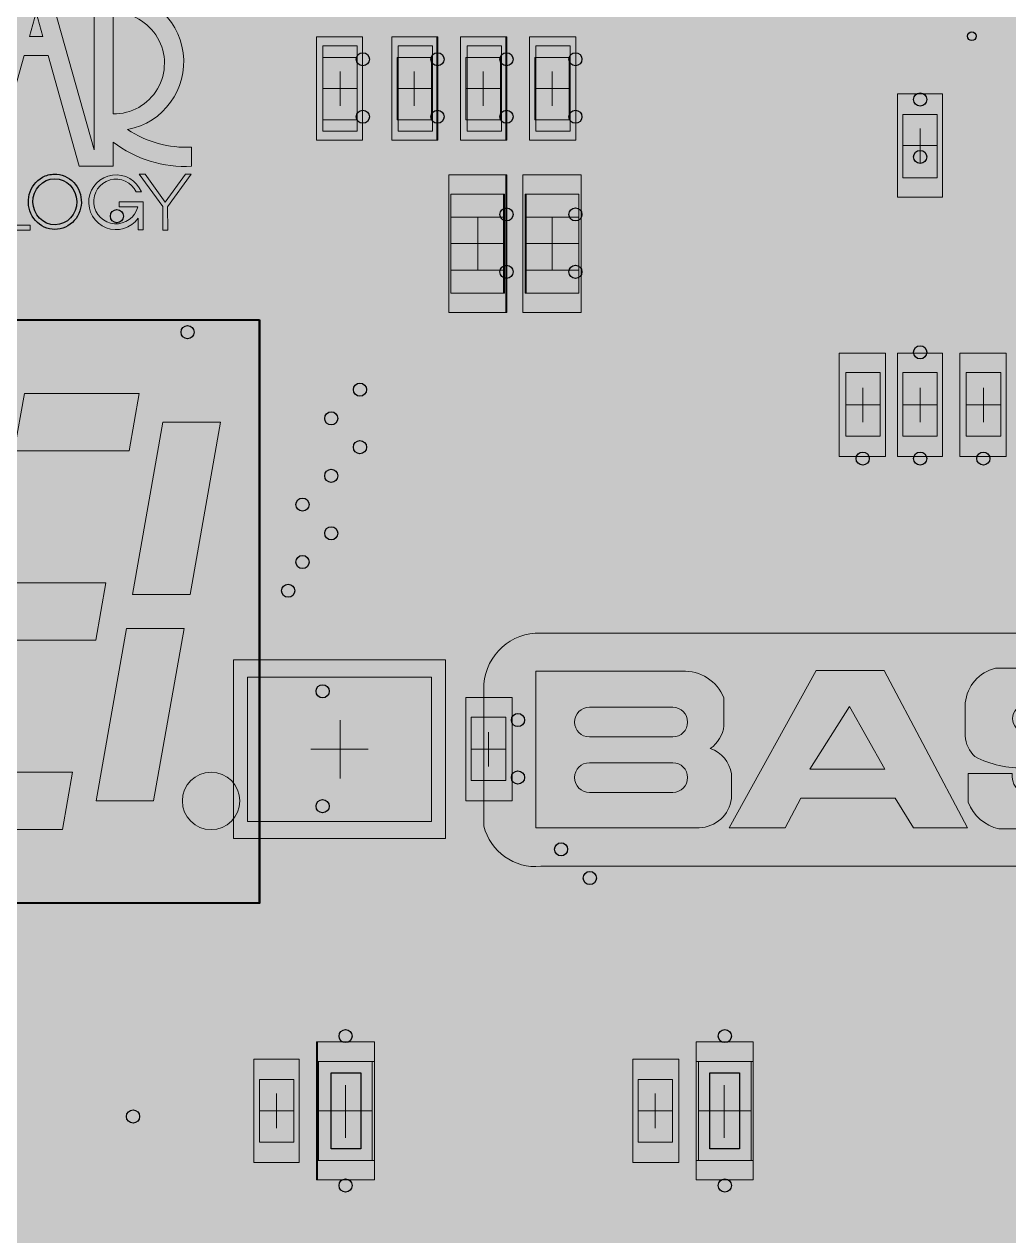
# Model space of a CAD drawing. Header units: metres. Extents: x 18 to 150, y 19 to 107.
# Drawn here: x 70.81 to 87.94, y 40.92 to 62.01 of the extents above; entities that cross this region are included whole.
import ezdxf

# ---------------------------------------------------------------- set-up
doc = ezdxf.new("R2010")
doc.units = ezdxf.units.M
for name, color, linetype, lineweight in [('7-SEG', 253, 'Continuous', 0), ('7-SEG-ON', 20, 'Continuous', 0), ('CAPACITOR', 43, 'Continuous', 0), ('LED_GREEN', 80, 'Continuous', 0), ('RESISTOR', 251, 'Continuous', 0)]:
    doc.layers.add(name, color=color, linetype=linetype, lineweight=lineweight)
for name, color, linetype, lineweight, true_color in [('ANNOTATION', 7, 'Continuous', 30, 0xffffff), ('ANNOTATION OUTLINE', 7, 'Continuous', 0, 0xffffff), ('LED_BLB', 7, 'Continuous', 0, 0xf1eb9d), ('METAL', 7, 'Continuous', 0, 0xc1c6c8)]:
    doc.layers.add(name, color=color, linetype=linetype, lineweight=lineweight, true_color=true_color)
for name, color, linetype in [('CHIP', 250, 'Continuous'), ('PDF_Geometry', 6, 'Continuous'), ('Switches', 250, 'Continuous'), ('ViaHoleLayer', 16, 'Continuous')]:
    doc.layers.add(name, color=color, linetype=linetype)
doc.layers.add('LED_BLB_IN', color=7, linetype='Continuous', true_color=0xbabe74)
doc.layers.add('PCB', color=7, linetype='Continuous', true_color=0x1d428a)

# ---------------------------------------------------------------- blocks, each defined once
blk = doc.blocks.new('*U20')
at = {"layer": 'LED_BLB_IN'}
h = blk.add_hatch(color=256, dxfattribs=at)
h.dxf.hatch_style = 1
h.paths.add_polyline_path([(-0.2588016763149099, 0.6615313378169034), (0.2588016763149028, 0.6615313378169034), (0.2588016763149028, -0.6615313378168963), (-0.2588016763149099, -0.6615313378168963)])
h = blk.add_hatch(color=256, dxfattribs=at)
h.dxf.hatch_style = 1
h.paths.add_polyline_path([(-0.2588016763149099, 0.6615313378169034), (0.2588016763149028, 0.6615313378169034), (0.2588016763149028, -0.6615313378168963), (-0.2588016763149099, -0.6615313378168963)])
at = {"layer": 'LED_GREEN', "transparency": 33554534}
h = blk.add_hatch(color=256, dxfattribs=at)
h.dxf.hatch_style = 1
h.paths.add_polyline_path([(-0.4963328445464015, 0.8615313378169063), (0.4963328445464015, 0.8615313378169063), (0.4963328445464015, -0.8615313378168992), (-0.4963328445464015, -0.8615313378168992)])
at = {"layer": 'METAL'}
h = blk.add_hatch(color=256, dxfattribs=at)
h.dxf.hatch_style = 1
h.paths.add_polyline_path([(-0.4963328445464015, 1.198637639297367), (0.4963328445464015, 1.198637639297367), (0.4963328445464015, -1.19863763929736), (-0.4963328445464015, -1.19863763929736)])
at = {"layer": 'LED_BLB_IN'}
blk.add_lwpolyline([(-0.2588016763149099, 0.6615313378169034), (0.2588016763149028, 0.6615313378169034), (0.2588016763149028, -0.6615313378168963), (-0.2588016763149099, -0.6615313378168963)], close=True, dxfattribs=at)
at = {"layer": 'LED_GREEN'}
blk.add_lwpolyline([(0.4963328445464015, -0.8616376392973564), (0.4963328445464015, 0.8606376392973658), (-0.4963328445464015, 0.8606376392973658), (-0.4963328445464015, -0.8616376392973564)], close=True, dxfattribs=at)
at = {"layer": 'METAL'}
blk.add_lwpolyline([(-0.4963328445464015, 1.198637639297367), (0.4963328445464015, 1.198637639297367), (0.4963328445464015, -1.19863763929736), (-0.4963328445464015, -1.19863763929736)], close=True, dxfattribs=at)
blk = doc.blocks.new('CAP_MED')
at = {"layer": 'CAPACITOR'}
h = blk.add_hatch(color=256, dxfattribs=at)
h.dxf.hatch_style = 1
h.paths.add_polyline_path([(-0.4681844683727832, 0.861475153433318), (0.4681844683727832, 0.861475153433318), (0.4681844683727832, -0.8614751534333323), (-0.4681844683727832, -0.8614751534333323)])
at = {"layer": 'METAL'}
h = blk.add_hatch(color=256, dxfattribs=at)
h.dxf.hatch_style = 1
h.paths.add_polyline_path([(-0.5056032678371167, 1.198581454913779), (0.505715636604279, 1.198581454913779), (0.505715636604279, -1.198581454913779), (-0.5056032678371167, -1.198581454913779)])
h = blk.add_hatch(color=256, dxfattribs=at)
h.dxf.hatch_style = 1
h.paths.add_polyline_path([(-0.4681844683727832, 0.4614751534333124), (-0.4681844683727832, 0.861475153433318), (0.4681844683727832, 0.861475153433318), (0.4681844683727832, 0.4614751534333124)])
h = blk.add_hatch(color=256, dxfattribs=at)
h.dxf.hatch_style = 1
h.paths.add_polyline_path([(-0.4681844683727832, -0.8614751534333323), (-0.4681844683727832, -0.4614751534333266), (0.4681844683727832, -0.4614751534333266), (0.4681844683727832, -0.8614751534333323)])
at = {"layer": '7-SEG'}
for points in [[(-0.4681844683727832, 0.4614751534333124), (-0.4681844683727832, 0.861475153433318), (0.4681844683727832, 0.861475153433318), (0.4681844683727832, 0.4614751534333124)], [(-0.4681844683727832, -0.8614751534333323), (-0.4681844683727832, -0.4614751534333266), (0.4681844683727832, -0.4614751534333266), (0.4681844683727832, -0.8614751534333323)]]:
    blk.add_lwpolyline(points, close=True, dxfattribs=at)
at = {"layer": 'CAPACITOR'}
blk.add_lwpolyline([(-0.4681844683727832, 0.861475153433318), (0.4681844683727832, 0.861475153433318), (0.4681844683727832, -0.8614751534333323), (-0.4681844683727832, -0.8614751534333323), (-0.4681844683727832, 0.861475153433318)], dxfattribs=at)
at = {"layer": 'METAL'}
blk.add_lwpolyline([(-0.5056032678371167, 1.198581454913779), (0.505715636604279, 1.198581454913779), (0.505715636604279, -1.198581454913779), (-0.5056032678371167, -1.198581454913779)], close=True, dxfattribs=at)
blk = doc.blocks.new('CAP_SMALL')
at = {"layer": 'CAPACITOR'}
h = blk.add_hatch(color=256, dxfattribs=at)
h.dxf.hatch_style = 1
h.paths.add_polyline_path([(-0.2903047099582494, 0.5430782516850172), (0.3090702940740044, 0.5430782516850172), (0.3090702940740044, -0.5431906204521937), (-0.2903047099582494, -0.5431906204521937)])
at = {"layer": 'METAL'}
h = blk.add_hatch(color=256, dxfattribs=at)
h.dxf.hatch_style = 1
h.paths.add_polyline_path([(-0.4026734771184124, 0.8989501372812327), (0.4026734771184124, 0.8989501372812327), (0.4026734771184124, -0.8989501372812327), (-0.4026734771184124, -0.8989501372812327)])
h = blk.add_hatch(color=256, dxfattribs=at)
h.dxf.hatch_style = 1
h.paths.add_polyline_path([(-0.2903047099582494, 0.5430782516850172), (-0.2903047099582494, 0.7430782516850201), (0.3090702940740044, 0.7430782516850201), (0.3090702940740044, 0.5430782516850172)])
h = blk.add_hatch(color=256, dxfattribs=at)
h.dxf.hatch_style = 1
h.paths.add_polyline_path([(-0.2903047099582494, 0.5430782516850172), (0.3090702940740044, 0.5430782516850172), (0.3090702940740044, -0.5431906204521937), (-0.2903047099582494, -0.5431906204521937)])
h = blk.add_hatch(color=256, dxfattribs=at)
h.dxf.hatch_style = 1
h.paths.add_polyline_path([(-0.2903047099582494, -0.7431906204521965), (-0.2903047099582494, -0.5431906204521937), (0.3090702940740044, -0.5431906204521937), (0.3090702940740044, -0.7431906204521965)])
at = {"layer": '7-SEG'}
for points in [[(-0.2903047099582494, 0.5430782516850172), (-0.2903047099582494, 0.7430782516850201), (0.3090702940740044, 0.7430782516850201), (0.3090702940740044, 0.5430782516850172)], [(-0.2903047099582494, -0.7431906204521965), (-0.2903047099582494, -0.5431906204521937), (0.3090702940740044, -0.5431906204521937), (0.3090702940740044, -0.7431906204521965)]]:
    blk.add_lwpolyline(points, close=True, dxfattribs=at)
at = {"layer": 'CAPACITOR'}
blk.add_lwpolyline([(-0.2903047099582494, 0.5430782516850172), (0.3090702940740044, 0.5430782516850172), (0.3090702940740044, -0.5431906204521937), (-0.2903047099582494, -0.5431906204521937), (-0.2903047099582494, 0.5430782516850172)], dxfattribs=at)
at = {"layer": 'METAL'}
blk.add_lwpolyline([(-0.4026734771184124, 0.8989501372812327), (0.4026734771184124, 0.8989501372812327), (0.4026734771184124, -0.8989501372812327), (-0.4026734771184124, -0.8989501372812327)], close=True, dxfattribs=at)
blk.add_lwpolyline([(-0.4026734771184124, 0.8989501372812327), (0.4026734771184124, 0.8989501372812327), (0.4026734771184124, -0.8989501372812327), (-0.4026734771184124, -0.8989501372812327)], close=True, dxfattribs=at)
blk = doc.blocks.new('*U16')
at = {"layer": '7-SEG-ON'}
h = blk.add_hatch(color=256, dxfattribs=at)
h.dxf.hatch_style = 1
h.paths.add_polyline_path([(-0.5070880949287613, 2.795442325903672), (1.492911905071239, 2.795442325903672), (1.669238885779706, 3.795442325903672), (-0.3307611142202944, 3.795442325903672)])
h = blk.add_hatch(color=256, dxfattribs=at)
h.dxf.hatch_style = 1
h.paths.add_polyline_path([(-1.918924604574514, 3.295442325903672), (-2.447905546699914, 0.2954423259036716), (-1.447905546699914, 0.2954423259036716), (-0.9189246045745136, 3.295442325903672)])
h = blk.add_hatch(color=256, dxfattribs=at)
h.dxf.hatch_style = 1
h.paths.add_polyline_path([(-1.088163490354233, -0.5), (0.9118365096457666, -0.5), (1.088163490354233, 0.5), (-0.9118365096457666, 0.5)])
h = blk.add_hatch(color=256, dxfattribs=at)
h.dxf.hatch_style = 1
h.paths.add_polyline_path([(-2.552094453300057, -0.2954423259036645), (-3.081075395425458, -3.295442325903664), (-2.081075395425458, -3.295442325903664), (-1.552094453300057, -0.2954423259036645)])
at = {"layer": 'METAL'}
h = blk.add_hatch(color=256, dxfattribs=at)
h.dxf.hatch_style = 1
h.paths.add_polyline_path([(2.081075395425486, 3.295442325903672), (1.552094453300086, 0.2954423259036716), (2.552094453300086, 0.2954423259036716), (3.081075395425486, 3.295442325903672)])
h = blk.add_hatch(color=256, dxfattribs=at)
h.dxf.hatch_style = 1
h.paths.add_polyline_path([(1.447905546699943, -0.2954423259036645), (0.9189246045745421, -3.295442325903664), (1.918924604574542, -3.295442325903664), (2.447905546699943, -0.2954423259036645)])
h = blk.add_hatch(color=256, dxfattribs=at)
h.dxf.hatch_style = 1
h.paths.add_polyline_path([(-1.669238885779706, -3.795442325903664), (0.3307611142202944, -3.795442325903664), (0.5070880949287613, -2.795442325903664), (-1.492911905071239, -2.795442325903664)])
h = blk.add_hatch(color=256, dxfattribs=at)
h.dxf.hatch_style = 1
edge = h.paths.add_edge_path()
edge.add_arc((2.918924604574542, -3.295442325903664), 0.5, 0, 360)
at = {"layer": '7-SEG'}
for points in [[(2.081075395425486, 3.295442325903672), (1.552094453300086, 0.2954423259036716), (2.552094453300086, 0.2954423259036716), (3.081075395425486, 3.295442325903672)], [(1.447905546699943, -0.2954423259036645), (0.9189246045745421, -3.295442325903664), (1.918924604574542, -3.295442325903664), (2.447905546699943, -0.2954423259036645)]]:
    blk.add_lwpolyline(points, close=True, dxfattribs=at)
blk.add_lwpolyline([(-1.669238885779706, -3.795442325903664), (0.3307611142202944, -3.795442325903664), (0.5070880949287613, -2.795442325903664), (-1.492911905071239, -2.795442325903664), (-1.669238885779706, -3.795442325903664)], dxfattribs=at)
blk.add_circle((2.918924604574542, -3.295442325903664), 0.5, dxfattribs=at)
at = {"layer": '7-SEG-ON'}
for points in [[(-0.5070880949287613, 2.795442325903672), (1.492911905071239, 2.795442325903672), (1.669238885779706, 3.795442325903672), (-0.3307611142202944, 3.795442325903672), (-0.5070880949287613, 2.795442325903672)], [(-1.088163490354233, -0.5), (0.9118365096457666, -0.5), (1.088163490354233, 0.5), (-0.9118365096457666, 0.5), (-1.088163490354233, -0.5)]]:
    blk.add_lwpolyline(points, dxfattribs=at)
for points in [[(-1.918924604574514, 3.295442325903672), (-2.447905546699914, 0.2954423259036716), (-1.447905546699914, 0.2954423259036716), (-0.9189246045745136, 3.295442325903672)], [(-2.552094453300057, -0.2954423259036645), (-3.081075395425458, -3.295442325903664), (-2.081075395425458, -3.295442325903664), (-1.552094453300057, -0.2954423259036645)]]:
    blk.add_lwpolyline(points, close=True, dxfattribs=at)
blk = doc.blocks.new('LINEAR TECH')
at = {"layer": 'ANNOTATION'}
h = blk.add_hatch(color=256, dxfattribs=at)
h.dxf.hatch_style = 1
edge = h.paths.add_edge_path()
edge.add_line((14.84964069412721, 1.09757857530677), (15.18597206721541, 1.09757857530677))
edge.add_line((15.18597206721541, 1.09757857530677), (15.72562933503531, 3.024084689591241))
edge.add_line((15.72562933503531, 3.024084689591241), (16.14544110765868, 3.02558086330815))
edge.add_line((16.14544110765868, 3.02558086330815), (16.68498980769878, 1.098431711090569))
edge.add_line((16.68498980769878, 1.098431711090569), (17.2776671145937, 1.098431711090569))
edge.add_line((17.2776671145937, 1.098431711090569), (17.27748624777943, 1.519784565084223))
edge.add_arc((18.52891795876658, 3.152006470177576), 2.056752215200168, 232.5224589565818, 273.1954201007371)
edge.add_line((18.64356481370385, 1.098452045920993), (18.64359567280446, 1.430204583740135))
edge.add_arc((18.55546939660141, 3.276857335006769), 1.848754343961913, 236.2723738667401, 272.73220606458335, ccw=False)
edge.add_arc((17.31122430868126, 2.914383839110487), 1.195111802575504, 280.4971097979048, 454.4928603096571)
edge.add_line((17.21760538320272, 4.105823186054977), (16.94546767405225, 4.104668929251531))
edge.add_line((16.94546767405225, 4.104668929251531), (16.94546767405225, 1.386442595921181))
edge.add_line((16.94546767405225, 1.386442595921181), (16.18375314526735, 4.104475034755211))
edge.add_line((16.18375314526735, 4.104475034755211), (15.68722811909647, 4.104475034755211))
edge.add_line((15.68722811909647, 4.104475034755211), (15.47804207671133, 3.356526769350523))
edge.add_line((15.47804207671133, 3.356526769350523), (15.26170725747719, 3.356527015208897))
edge.add_line((15.26170725747719, 3.356527015208897), (15.26170725747719, 3.024308185217791))
edge.add_line((15.26170725747719, 3.024308185217791), (15.38551220185096, 3.023790321726096))
edge.add_line((15.38551220185096, 3.023790321726096), (14.84964069412721, 1.09757857530677))
h.paths.add_polyline_path([(15.93580086337602, 3.774369654773977), (15.81850867667844, 3.35565183458499), (16.05330092814467, 3.356527015208897)], flags=16)
edge = h.paths.add_edge_path(flags=16)
edge.add_line((17.2776671145937, 3.775746305697837), (17.27613138416795, 2.009073059380711))
edge.add_arc((17.28662726132801, 2.892401226191185), 0.8833905216370121, 269.3192324361528, 450.5811556521527)
h = blk.add_hatch(color=256, dxfattribs=at)
h.dxf.hatch_style = 1
h.paths.add_polyline_path([(15.12444934353375, 0.9608247870537525), (15.2099374269603, 0.9608247870537525), (15.2099374269603, 0.07383502419786225), (15.83144684545773, 0.07383502419786225), (15.83144684545773, -0.01147855418201971), (15.12444934353375, -0.01147855418201971)])
h = blk.add_hatch(color=256, dxfattribs=at)
h.dxf.hatch_style = 1
edge = h.paths.add_edge_path()
edge.add_spline(control_points=[(16.25689206684402, 0.9612020982120768), (16.18391006190627, 0.9603129972820525), (16.11124420136309, 0.9410429365356237), (15.93507779924537, 0.8442620031655181), (15.85049834588857, 0.7335481939961142), (15.78439223381417, 0.4823537263053552), (15.80290552340885, 0.3432337556959197), (15.93295462361602, 0.1197130777826345), (16.04422038061482, 0.03688071568774376), (16.29273256105967, -0.01733631956889781), (16.42755567370038, 0.01218360498049265), (16.63335870049763, 0.1644663168254041), (16.70312422031987, 0.2854315273469439), (16.73719527123307, 0.5432842724004061), (16.7014967559328, 0.6788766240560236), (16.54418314974034, 0.883163707193809), (16.42304271226855, 0.9501704665529189), (16.28322722044962, 0.9609362861822532), (16.2700560801248, 0.9613624683808695), (16.25689206684402, 0.9612020982120768)], knot_values=[0, 0, 0, 0, 0.4701413895731228, 0.4701413895731228, 1.288461805404229, 1.288461805404229, 2.106782221235335, 2.106782221235335, 2.925102637066441, 2.925102637066441, 3.743423052897547, 3.743423052897547, 4.561743468728653, 4.561743468728653, 5.380063884559759, 5.380063884559759, 6.198384300390866, 6.198384300390866, 6.283185307179586, 6.283185307179586, 6.283185307179586, 6.283185307179586], degree=3, periodic=0)
edge = h.paths.add_edge_path(flags=16)
edge.add_ellipse((16.26274951978893, 0.4803920514408091), major_axis=(-0.004880830149825304, 0.4006437942725444), ratio=0.9522605501137125, start_angle=0, end_angle=360)
h = blk.add_hatch(color=256, dxfattribs=at)
h.dxf.hatch_style = 1
edge = h.paths.add_edge_path()
edge.add_arc((17.32824712060829, 0.4724661128749465), 0.4759435363578365, 22.16004213845821, 324.230215045388)
edge.add_line((17.71441446754979, 0.1942628958609092), (17.71400728910752, -0.006553633975542539))
edge.add_line((17.71400728910752, -0.006553633975542539), (17.79943720418519, -0.006553633975542539))
edge.add_line((17.79943720418519, -0.006553633975542539), (17.79943720418519, 0.477135576539105))
edge.add_line((17.79943720418519, 0.477135576539105), (17.38211807976017, 0.477135576539105))
edge.add_line((17.38211807976017, 0.477135576539105), (17.38211807976017, 0.391821998159223))
edge.add_line((17.38211807976017, 0.391821998159223), (17.70518508952507, 0.391821998159223))
edge.add_arc((17.32749783097387, 0.4854336070154007), 0.3891154052264686, 25.338442885784275, 346.07949437165485, ccw=False)
edge.add_line((17.67917862534582, 0.6519611346331331), (17.76903454716254, 0.6519896333185926))
h = blk.add_hatch(color=256, dxfattribs=at)
h.dxf.hatch_style = 1
h.paths.add_polyline_path([(17.73250482405626, 0.9611544076974923), (17.83214720571403, 0.9611544076974923), (18.18348403304207, 0.4732576866127403), (18.5350535337657, 0.9611544076974923), (18.6346571365242, 0.9611544076974923), (18.22524890754895, 0.3923649027489162), (18.22617960113127, -0.01136221748422628), (18.14109869614698, -0.01136221748422628), (18.1408660227514, 0.3963397399234339)])
at = {"layer": 'ANNOTATION', "lineweight": 0}
for points in [[(14.84964069412721, 1.09757857530677), (15.18597206721541, 1.09757857530677), (15.72562933503531, 3.024084689591241), (16.14544110765868, 3.02558086330815), (16.68498980769878, 1.098431711090569), (17.2776671145937, 1.098431711090569), (17.27748624777943, 1.519784565084223, 0.17935619930181), (18.64356481370385, 1.098452045920993), (18.64359567280446, 1.430204583740135, -0.160441825071082), (17.52895685958445, 1.739273309444251, 0.9489293278465227), (17.21760538320272, 4.105823186054977), (16.94546767405225, 4.104668929251531), (16.94546767405225, 1.386442595921181), (16.18375314526735, 4.104475034755211), (15.68722811909647, 4.104475034755211), (15.47804207671133, 3.356526769350523), (15.26170725747719, 3.356527015208897), (15.26170725747719, 3.024308185217791), (15.38551220185096, 3.023790321726096)], [(17.76903454716254, 0.6519896333185926, 3.871603018291975), (17.71441446754979, 0.1942628958609092), (17.71400728910752, -0.006553633975542539), (17.79943720418519, -0.006553633975542539), (17.79943720418519, 0.477135576539105), (17.38211807976017, 0.477135576539105), (17.38211807976017, 0.391821998159223), (17.70518508952507, 0.391821998159223, -5.780517562762043), (17.67917862534582, 0.6519611346331331)]]:
    blk.add_lwpolyline(points, format="xyb", close=True, dxfattribs=at)
for points in [[(15.93580086337602, 3.774369654773977), (15.81850867667844, 3.35565183458499), (16.05330092814467, 3.356527015208897)], [(15.12444934353375, 0.9608247870537525), (15.2099374269603, 0.9608247870537525), (15.2099374269603, 0.07383502419786225), (15.83144684545773, 0.07383502419786225), (15.83144684545773, -0.01147855418201971), (15.12444934353375, -0.01147855418201971)], [(17.73250482405626, 0.9611544076974923), (17.83214720571403, 0.9611544076974923), (18.18348403304207, 0.4732576866127403), (18.5350535337657, 0.9611544076974923), (18.6346571365242, 0.9611544076974923), (18.22524890754895, 0.3923649027489162), (18.22617960113127, -0.01136221748422628), (18.14109869614698, -0.01136221748422628), (18.1408660227514, 0.3963397399234339)]]:
    blk.add_lwpolyline(points, close=True, dxfattribs=at)
blk.add_lwpolyline([(17.2776671145937, 3.775746305697837), (17.27613138416795, 2.009073059380711, 1.011073441771569), (17.2776671145937, 3.775746305697837, 2.029480439728961)], format="xyb", dxfattribs=at)
at = {"layer": 'ANNOTATION'}
blk.add_ellipse((16.26274951978893, 0.4803920514408091), major_axis=(-0.004880830149825304, 0.4006437942725444), ratio=0.9522605501137124, dxfattribs=at)
blk.add_open_spline([(16.25689206684402, 0.9612020982120768), (16.18391006190627, 0.9603129972820525), (16.11124420136309, 0.9410429365356237), (15.93507779924537, 0.8442620031655181), (15.85049834588857, 0.7335481939961142), (15.78439223381417, 0.4823537263053552), (15.80290552340885, 0.3432337556959197), (15.93295462361602, 0.1197130777826345), (16.04422038061482, 0.03688071568774376), (16.29273256105967, -0.01733631956889781), (16.42755567370038, 0.01218360498049265), (16.63335870049763, 0.1644663168254041), (16.70312422031987, 0.2854315273469439), (16.73719527123307, 0.5432842724004061), (16.7014967559328, 0.6788766240560236), (16.54418314974034, 0.883163707193809), (16.42304271226855, 0.9501704665529189), (16.28322722044962, 0.9609362861822532), (16.2700560801248, 0.9613624683808695), (16.25689206684402, 0.9612020982120768)], degree=3, knots=[0, 0, 0, 0, 0.4701413895731228, 0.4701413895731228, 1.288461805404229, 1.288461805404229, 2.106782221235335, 2.106782221235335, 2.925102637066441, 2.925102637066441, 3.743423052897547, 3.743423052897547, 4.561743468728653, 4.561743468728653, 5.380063884559759, 5.380063884559759, 6.198384300390866, 6.198384300390866, 6.283185307179586, 6.283185307179586, 6.283185307179586, 6.283185307179586], dxfattribs=at)

msp = doc.modelspace()

# ---------------------------------------------------------------- hatches: boundary and pattern name
at = {"layer": 'ANNOTATION OUTLINE'}
h = msp.add_hatch(color=256, dxfattribs=at)
h.dxf.hatch_style = 1
edge = h.paths.add_edge_path()
edge.add_line((78.8062739261868, 48.0548614909535), (78.8062739261868, 50.52602093589906))
edge.add_arc((79.76337027819466, 50.45209825816541), 0.9599468679619984, 88.10441103960301, 175.5834485212012, ccw=False)
edge.add_line((79.79512362479477, 51.41151981008602), (102.0236468322614, 51.41151981008602))
edge.add_arc((101.9688694002259, 50.44875329869313), 0.964323556966244, 4.595823029353312, 86.74361790782137, ccw=False)
edge.add_line((102.9300923893188, 50.52602093589906), (102.9300923893188, 48.0548614909535))
edge.add_arc((102.0271039428955, 48.28705692009242), 0.9323641196908994, 269.78755263277344, 345.5793220945554, ccw=False)
edge.add_line((102.0236468322614, 47.35469920972957), (79.79512362479477, 47.35469920972957))
edge.add_arc((79.70553883319053, 48.27654204013297), 0.9261855315501992, 193.84805528401, 275.55058100663445, ccw=False)
edge = h.paths.add_edge_path(flags=16)
edge.add_line((82.98510717907288, 49.79812098664058), (82.98510717907288, 50.28565594441807))
edge.add_arc((82.2950552384761, 50.00645669828133), 0.7443949890781898, 22.02855775828791, 93.100299622654)
edge.add_line((82.25479535403133, 50.74976218155803), (79.71174794811941, 50.74976218155803))
edge.add_line((79.71174794811941, 50.74976218155803), (79.71174794811941, 48.02520090088274))
edge.add_line((79.71174794811941, 48.02520090088274), (82.55474450153974, 48.02520090088274))
edge.add_arc((82.53917816188938, 48.60584227207855), 0.5808499917140921, 271.5356673328505, 352.8566010342709)
edge.add_line((83.11551961379291, 48.53361178203454), (83.11551961379291, 48.96380551460106))
edge.add_arc((82.56635778497323, 48.88065958805867), 0.5554205247676447, 8.60948664503637, 70.9379565499528)
edge.add_arc((82.42335571439168, 49.86981165395829), 0.5663075664795051, 304.9477962192029, 352.7272316233658)
h.paths.add_polyline_path([(84.3211454145735, 48.54101874441733), (84.05015283311468, 48.02520090088274), (83.07362969176825, 48.02520090088274), (84.58918395969567, 50.76279876275726), (85.77593985390968, 50.76279876275726), (87.22352061756374, 48.02520090088274), (86.28454889697014, 48.02520090088274), (85.9675480484268, 48.54101874441733)], flags=16)
edge = h.paths.add_edge_path(flags=16)
edge.add_arc((88.24020878406918, 49.92617215942875), 0.2317524088900798, 93.22415842829707, 266.7758415717029)
edge.add_line((88.22717445229637, 49.69478658247635), (89.66610231010668, 49.69478658247635))
edge.add_arc((89.77390874379276, 48.94785277577604), 0.7546736637354787, 17.67267345670001, 98.2128969886495, ccw=False)
edge.add_line((90.49296662380584, 49.17695559969366), (90.49296662380584, 48.47136299429746))
edge.add_arc((89.94821302405337, 48.55218705119573), 0.5507168170818523, 264.7258946353712, 351.5606996783325, ccw=False)
edge.add_line((89.8975908238483, 48.00380178018349), (87.77125529552563, 48.00380178018349))
edge.add_arc((87.94213641874963, 48.74045901936024), 0.7562170629560043, 200.8452384667204, 256.9401727509485, ccw=False)
edge.add_line((87.2354175385708, 48.47136299429746), (87.2334583156296, 48.97198889548929))
edge.add_line((87.2334583156296, 48.97198889548929), (88.00331063446356, 48.97198889548929))
edge.add_arc((88.34328883553252, 48.92804796470352), 0.3428060422460574, 172.6355570763972, 258.2248914790122)
edge.add_line((88.27333214077976, 48.59245588574504), (89.40796093678273, 48.59245588574504))
edge.add_arc((89.40735895159087, 48.82904106960814), 0.2365859497301298, 270.1457873896588, 449.8542126103412)
edge.add_line((89.40796093678273, 49.06562625347124), (88.22717445229637, 49.06562625347124))
edge.add_arc((88.17139637025547, 50.84213362148233), 1.777382801490396, 242.63968610301822, 271.7983596365639, ccw=False)
edge.add_arc((87.69763041194577, 49.64337799081471), 0.5118192287663368, 182.3538088287153, 227.9068199236645, ccw=False)
edge.add_line((87.18624302294506, 49.62235749353204), (87.18624302294506, 50.19952058412503))
edge.add_arc((87.87280451010915, 50.1318932777918), 0.6898841411562138, 103.51183434436763, 174.3744295424513, ccw=False)
edge.add_line((87.71161570194727, 50.80268258625028), (89.76628872081847, 50.80268258625028))
edge.add_arc((89.75680036914359, 50.13300570486025), 0.6697440961186482, 7.527248651561706, 89.18825608791849, ccw=False)
edge.add_arc((89.73990807090115, 50.09860757741394), 0.6917323320152199, -20.957002484114582, 10.169520137843108, ccw=False)
edge.add_line((90.38588168671845, 49.85119757999439), (89.68885397595318, 49.8559764429923))
edge.add_arc((89.39480755598552, 49.8637040291438), 0.2941479435310138, 358.4946044071015, 447.4370563871065)
edge.add_line((89.40796093678273, 50.15755773638114), (88.22717445229637, 50.15755773638114))
h.paths.add_polyline_path([(90.49641293767218, 50.79081757607889), (91.52944899827173, 50.78749753792693), (92.35497466297784, 49.67271383906836), (93.2358111252936, 50.78201352088354), (94.2575791374129, 50.78201352088354), (94.2575791374129, 50.55310996460435), (92.90109271400547, 48.95078820198239), (92.90109271400547, 47.9735480955643), (91.96740865678885, 47.9735480955643), (91.96740865678885, 49.00361190688784), (90.50864094697067, 50.58900067446268)], flags=16)
edge = h.paths.add_edge_path(flags=16)
edge.add_arc((95.25632042753455, 49.92617215942875), 0.2317524088900798, 93.22415842829707, 266.7758415717029)
edge.add_line((95.24328609576173, 49.69478658247635), (96.76494058034007, 49.69478658247635))
edge.add_arc((96.7892246690127, 48.9360946165473), 0.7590805070135522, 18.500095805632213, 91.83328806552078, ccw=False)
edge.add_line((97.5090782672712, 49.17695559969366), (97.5090782672712, 48.47136299429746))
edge.add_arc((96.96432466751874, 48.55218705119573), 0.5507168170818523, 264.7258946353712, 351.5606996783325, ccw=False)
edge.add_line((96.91370246731367, 48.00380178018349), (94.787366938991, 48.00380178018349))
edge.add_arc((94.79028724441767, 48.54797139389419), 0.5441774496153232, 188.0928880877149, 269.69252312995286, ccw=False)
edge.add_line((94.25152918203617, 48.47136299429746), (94.24956995909497, 48.97198889548929))
edge.add_line((94.24956995909497, 48.97198889548929), (95.01942227792892, 48.97198889548929))
edge.add_arc((95.35940047899788, 48.92804796470352), 0.3428060422460574, 172.6355570763972, 258.2248914790122)
edge.add_line((95.28944378424512, 48.59245588574504), (96.4240725802481, 48.59245588574504))
edge.add_arc((96.42347059505623, 48.82904106960814), 0.2365859497301298, 270.1457873896588, 449.8542126103412)
edge.add_line((96.4240725802481, 49.06562625347124), (95.24328609576173, 49.06562625347124))
edge.add_arc((95.18750801372083, 50.84213362148233), 1.777382801490396, 242.63968610301822, 271.7983596365639, ccw=False)
edge.add_arc((94.71374205541113, 49.64337799081471), 0.5118192287663368, 182.3538088287153, 227.9068199236645, ccw=False)
edge.add_line((94.20235466641043, 49.62235749353204), (94.20235466641043, 50.19952058412503))
edge.add_arc((94.88891615357451, 50.1318932777918), 0.6898841411562138, 103.51183434436763, 174.3744295424513, ccw=False)
edge.add_line((94.72772734541263, 50.80268258625028), (96.78240036428383, 50.80268258625028))
edge.add_arc((96.77291201260896, 50.13300570486025), 0.6697440961186482, 7.527248651561706, 89.18825608791849, ccw=False)
edge.add_arc((96.75601971436652, 50.09860757741394), 0.6917323320152199, -20.957002484114582, 10.169520137843108, ccw=False)
edge.add_line((97.40199333018381, 49.85119757999439), (96.70496561941854, 49.8559764429923))
edge.add_arc((96.41091919945089, 49.8637040291438), 0.2941479435310138, 358.4946044071015, 447.4370563871065)
edge.add_line((96.4240725802481, 50.15755773638114), (95.24328609576173, 50.15755773638114))
edge = h.paths.add_edge_path(flags=16)
edge.add_line((99.6378260609647, 49.67988333856158), (98.82257296696048, 49.67988333856158))
edge.add_line((98.82257296696048, 49.67988333856158), (98.82257296696048, 50.03464643136795))
edge.add_arc((99.4852305726912, 50.10043619079818), 0.6659154562545099, 90.23152005394542, 185.6698409540782, ccw=False)
edge.add_arc((100.3893015131348, -173.6346850582403), 224.402863286932, 89.76847994605458, 90.23152005394542, ccw=False)
edge.add_arc((101.3227996960102, 50.04042992391574), 0.7264084881927113, 11.870785716692183, 92.10932353155948, ccw=False)
edge.add_line((102.0336732111191, 50.18985594987896), (102.0336732111191, 49.77463934675779))
edge.add_arc((101.5864117895912, 49.86629150552854), 0.4565554702273399, 281.7813928323709, 348.4193527712505, ccw=False)
edge.add_arc((101.5086022898143, 48.94405187848049), 0.5051363034324532, 5.409354437590196, 70.20972485011231, ccw=False)
edge.add_line((102.0114890125003, 48.99167150879748), (102.0114890125003, 48.44375403332958))
edge.add_arc((101.4369223716705, 48.54428180115625), 0.5832946569776745, 267.6030939454391, 350.0758245525009, ccw=False)
edge.add_line((101.4125279966397, 47.96149747456059), (99.44371818143986, 47.96149747456059))
edge.add_arc((99.58026996966038, 48.76951826616946), 0.8194778767840182, 209.4870244363966, 260.40790714969506, ccw=False)
edge.add_line((98.86694136419806, 48.36614958720736), (98.86694136419806, 49.04796034653816))
edge.add_line((98.86694136419806, 49.04796034653816), (99.6156434057018, 49.04796034653816))
edge.add_line((99.6156434057018, 49.04796034653816), (99.6156434057018, 48.90938133632937))
edge.add_arc((99.82307886728208, 48.91172002370702), 0.2074486446802485, 180.6459418188213, 269.3825642689907)
edge.add_line((99.82084338453615, 48.70428342424452), (101.0686790914717, 48.70428342424452))
edge.add_arc((101.0686790914717, 48.87612188539134), 0.1718384611468196, 270, 450)
edge.add_line((101.0686790914717, 49.04796034653816), (100.2508192692451, 49.04796034653816))
edge.add_arc((100.2443740838122, 49.24401122129267), 0.1961567890929956, 179.4596274802282, 271.8829243882726, ccw=False)
edge.add_line((100.0482260186332, 49.24586120340132), (100.0482260186332, 49.50926265272619))
edge.add_arc((100.2968972959784, 49.50892057728036), 0.2486715126268448, 88.34044051986149, 179.9211832296518, ccw=False)
edge.add_line((100.3040990038157, 49.7574877846838), (101.0277786150839, 49.7574877846838))
edge.add_arc((101.0428400214595, 49.9097407560558), 0.1529961216946877, 264.3504780098234, 454.00913209352)
edge.add_line((101.0321432257485, 50.06236248391633), (99.84857286113174, 50.06236248391633))
edge.add_arc((99.85026428756946, 49.85534335983549), 0.2070260337701305, 90.46811829729587, 177.9335867042504)
edge.add_line((99.6433728822974, 49.86280828335441), (99.6378260609647, 49.67988333856158))
h = msp.add_hatch(color=256, dxfattribs=at)
h.dxf.hatch_style = 1
edge = h.paths.add_edge_path()
edge.add_line((82.09403422119499, 50.12358416489917), (80.64256512643374, 50.12358416489917))
edge.add_arc((80.64256512643374, 49.86522067582172), 0.2583634890774533, 90, 270)
edge.add_line((80.64256512643374, 49.60685718674426), (82.09403422119499, 49.60685718674426))
edge.add_arc((82.09403422119499, 49.86522067582172), 0.2583634890774533, 270, 450)
h = msp.add_hatch(color=256, dxfattribs=at)
h.dxf.hatch_style = 1
h.paths.add_polyline_path([(84.47759104753345, 49.04513067581775), (85.78550076721467, 49.04513067581775), (85.16791987574948, 50.13517022327324)])
h = msp.add_hatch(color=256, dxfattribs=at)
h.dxf.hatch_style = 1
edge = h.paths.add_edge_path()
edge.add_line((82.09403422119499, 49.15730444096266), (80.64256512643374, 49.15730444096266))
edge.add_arc((80.64256512643374, 48.89894095188521), 0.2583634890774533, 90, 270)
edge.add_line((80.64256512643374, 48.64057746280776), (82.09403422119499, 48.64057746280776))
edge.add_arc((82.09403422119499, 48.89894095188521), 0.2583634890774533, 270, 450)
at = {"layer": 'CHIP'}
h = msp.add_hatch(color=256, dxfattribs=at)
h.dxf.hatch_style = 1
h.paths.add_polyline_path([(74.8983295652807, 56.86325480484317), (41.88067760431115, 56.86325480484317), (41.88067760431115, 46.71264696096496), (74.8983295652807, 46.71264696096496)])
at = {"layer": 'PCB'}
h = msp.add_hatch(color=256, dxfattribs=at)
h.dxf.hatch_style = 1
h.paths.add_polyline_path([(25.4, 96.52), (147.32, 96.52), (147.32, 25.4), (25.4, 25.4)])
edge = h.paths.add_edge_path(flags=16)
edge.add_arc((29.21, 92.71), 1.828799999999999, 0, 360)
edge = h.paths.add_edge_path(flags=16)
edge.add_arc((29.21, 29.21), 1.828799999999999, 0, 360)
edge = h.paths.add_edge_path(flags=16)
edge.add_arc((143.51, 29.21), 1.828799999999994, 0, 360)
edge = h.paths.add_edge_path(flags=16)
edge.add_arc((143.51, 92.71), 1.828800000000002, 0, 360)

# ---------------------------------------------------------------- linework, layer by layer
at = {"layer": 'ANNOTATION OUTLINE'}
for points in [[(78.8062739261868, 48.0548614909535), (78.8062739261868, 50.52602093589906, -0.4013844606860855), (79.79512362479477, 51.41151981008602), (102.0236468322614, 51.41151981008602, -0.3746198808330872), (102.9300923893188, 50.52602093589906), (102.9300923893188, 48.0548614909535, -0.3433116314629467), (102.0236468322614, 47.35469920972957), (79.79512362479477, 47.35469920972957, -0.3724059760641038)], [(82.98510717907288, 49.79812098664058), (82.98510717907288, 50.28565594441807, 0.3204476663482791), (82.25479535403133, 50.74976218155803), (79.71174794811941, 50.74976218155803), (79.71174794811941, 48.02520090088274), (82.55474450153974, 48.02520090088274, 0.3705112260483882), (83.11551961379291, 48.53361178203454), (83.11551961379291, 48.96380551460106, 0.2788686065681022), (82.74775359056002, 49.40562389260583, 0.2115508912110412)], [(88.22717445229637, 50.15755773638114, 0.9452537189138098), (88.22717445229637, 49.69478658247635), (89.66610231010668, 49.69478658247635, -0.3666419657287718), (90.49296662380584, 49.17695559969366), (90.49296662380584, 48.47136299429746, -0.3981242584053341), (89.8975908238483, 48.00380178018349), (87.77125529552563, 48.00380178018349, -0.2497680275884146), (87.2354175385708, 48.47136299429746), (87.2334583156296, 48.97198889548929), (88.00331063446356, 48.97198889548929, 0.3918420308565022), (88.27333214077976, 48.59245588574504), (89.40796093678273, 48.59245588574504, 0.9974587617236974), (89.40796093678273, 49.06562625347124), (88.22717445229637, 49.06562625347124, -0.1279196788284098), (87.35453838189869, 49.26357964714646, -0.201422014634716), (87.18624302294506, 49.62235749353204), (87.18624302294506, 50.19952058412503, -0.3194416764976627), (87.71161570194727, 50.80268258625028), (89.76628872081847, 50.80268258625028, -0.3721997082039172), (90.42077306190276, 50.22074063265939, -0.1366563534795709), (90.38588168671845, 49.85119757999439), (89.68885397595318, 49.8559764429923, 0.4088177038018209), (89.40796093678273, 50.15755773638114)], [(82.09403422119499, 50.12358416489917), (80.64256512643374, 50.12358416489917, 0.9999999999999999), (80.64256512643374, 49.60685718674426), (82.09403422119499, 49.60685718674426, 1)], [(82.09403422119499, 49.15730444096266), (80.64256512643374, 49.15730444096266, 0.9999999999999999), (80.64256512643374, 48.64057746280776), (82.09403422119499, 48.64057746280776, 1)]]:
    msp.add_lwpolyline(points, format="xyb", close=True, dxfattribs=at)
for points in [[(84.3211454145735, 48.54101874441733), (84.05015283311468, 48.02520090088274), (83.07362969176825, 48.02520090088274), (84.58918395969567, 50.76279876275726), (85.77593985390968, 50.76279876275726), (87.22352061756374, 48.02520090088274), (86.28454889697014, 48.02520090088274), (85.9675480484268, 48.54101874441733)], [(84.47759104753345, 49.04513067581775), (85.78550076721467, 49.04513067581775), (85.16791987574948, 50.13517022327324)]]:
    msp.add_lwpolyline(points, close=True, dxfattribs=at)
at = {"layer": 'PDF_Geometry', "lineweight": 20}
for points in [[(75.89099525437355, 61.78881485912281), (75.89099525437355, 59.99091458456034), (76.69630475235465, 59.99091458456034), (76.69630475235465, 61.78881485912281)], [(77.20196420457535, 61.78881485912281), (77.20196420457535, 59.99091458456034), (77.98854557469642, 59.99091458456034), (77.98854557469642, 61.78881485912281)], [(79.18714575773807, 61.78881485912281), (79.18714575773807, 59.99091458456034), (78.40056438761698, 59.99091458456034), (78.40056438761698, 61.78881485912281)], [(79.59916457065863, 61.78881485912281), (79.59916457065863, 59.99091458456034), (80.40447406863974, 59.99091458456034), (80.40447406863974, 61.78881485912281)], [(76.0033640215337, 61.43298042978232), (76.0033640215337, 60.34674901390083), (76.60266411305452, 60.34674901390083), (76.60266411305452, 61.43298042978232)], [(77.29560484387547, 61.43298042978232), (77.29560484387547, 60.34674901390083), (77.8949049353963, 60.34674901390083), (77.8949049353963, 61.43298042978232)], [(78.49420502691711, 61.43298042978232), (78.49420502691711, 60.34674901390083), (79.09350511843793, 60.34674901390083), (79.09350511843793, 61.43298042978232)], [(79.69280520995876, 61.43298042978232), (79.69280520995876, 60.34674901390083), (80.29210530147958, 60.34674901390083), (80.29210530147958, 61.43298042978232)], [(86.7907656689085, 60.79622408254144), (86.7907656689085, 58.99832380797898), (86.00418429878742, 58.99832380797898), (86.00418429878742, 60.79622408254144)], [(86.69712502960837, 60.44038965320096), (86.69712502960837, 59.33543010945944), (86.09782493808756, 59.33543010945944), (86.09782493808756, 60.44038965320096)], [(79.18714575773807, 59.39161449303952), (79.18714575773807, 56.99441412695623), (78.1945549811567, 56.99441412695623), (78.1945549811567, 59.39161449303952)], [(80.49811470793986, 59.39161449303952), (79.48679580349848, 59.39161449303952), (79.48679580349848, 56.99441412695623), (80.49811470793986, 56.99441412695623)], [(79.14968950201802, 59.05450819155906), (78.23201123687676, 59.05450819155906), (78.23201123687676, 57.3315204284367), (79.14968950201802, 57.3315204284367)], [(80.46065845221982, 59.05450819155906), (79.54298018707856, 59.05450819155906), (79.54298018707856, 57.3315204284367), (80.46065845221982, 57.3315204284367)], [(85.79817489232714, 56.28274526827526), (85.79817489232714, 54.48484499371279), (84.99286539434604, 54.48484499371279), (84.99286539434604, 56.28274526827526)], [(86.7907656689085, 56.28274526827526), (86.00418429878742, 56.28274526827526), (86.00418429878742, 54.48484499371279), (86.7907656689085, 54.48484499371279)], [(87.89572521265002, 56.28274526827526), (87.89572521265002, 54.48484499371279), (87.09041571466891, 54.48484499371279), (87.09041571466891, 56.28274526827526)], [(85.704534253027, 54.84067942305328), (85.10523416150619, 54.84067942305328), (85.10523416150619, 55.9456389667948), (85.704534253027, 55.9456389667948)], [(86.69712502960837, 54.84067942305328), (86.09782493808756, 54.84067942305328), (86.09782493808756, 55.9456389667948), (86.69712502960837, 55.9456389667948)], [(87.80208457334989, 54.84067942305328), (87.20278448182907, 54.84067942305328), (87.20278448182907, 55.9456389667948), (87.80208457334989, 55.9456389667948)], [(78.13837059757662, 50.94522882816794), (78.13837059757662, 47.83635960340368), (74.44892940915157, 47.83635960340368), (74.44892940915157, 50.94522882816794)], [(77.8949049353963, 50.64557878240753), (77.8949049353963, 48.13600964916409), (74.6923950713319, 48.13600964916409), (74.6923950713319, 50.64557878240753)], [(79.29951452489823, 50.28974435306704), (79.29951452489823, 48.49184407850458), (78.49420502691711, 48.49184407850458), (78.49420502691711, 50.28974435306704)], [(79.18714575773807, 49.95263805158658), (79.18714575773807, 48.84767850784506), (78.58784566621725, 48.84767850784506), (78.58784566621725, 49.95263805158658)], [(75.89099525437355, 44.29674343785882), (75.89099525437355, 41.89954307177554), (76.90231415881493, 41.89954307177554), (76.90231415881493, 44.29674343785882)], [(83.49461516554398, 44.29674343785882), (83.49461516554398, 41.89954307177554), (82.50202438896262, 41.89954307177554), (82.50202438896262, 44.29674343785882)], [(75.59134520861313, 43.99709339209841), (75.59134520861313, 42.19919311753594), (74.80476383849205, 42.19919311753594), (74.80476383849205, 43.99709339209841)], [(75.9284515100936, 43.95963713637836), (75.9284515100936, 42.236649373256), (76.86485790309489, 42.236649373256), (76.86485790309489, 43.95963713637836)], [(81.39706484522111, 43.99709339209841), (81.39706484522111, 42.19919311753594), (82.20237434320221, 42.19919311753594), (82.20237434320221, 43.99709339209841)], [(83.45715890982393, 43.95963713637836), (83.45715890982393, 42.236649373256), (82.53948064468267, 42.236649373256), (82.53948064468267, 43.95963713637836)], [(75.497704569313, 43.64125896275793), (75.497704569313, 42.55502754687643), (74.89840447779218, 42.55502754687643), (74.89840447779218, 43.64125896275793)], [(81.49070548452123, 43.64125896275793), (81.49070548452123, 42.55502754687643), (82.09000557604206, 42.55502754687643), (82.09000557604206, 43.64125896275793)]]:
    msp.add_lwpolyline(points, close=True, dxfattribs=at)
for points in [[(76.30301406729411, 60.59021467608116), (76.30301406729411, 61.18951476760198)], [(77.59525488963588, 60.59021467608116), (77.59525488963588, 61.18951476760198)], [(78.79385507267753, 60.59021467608116), (78.79385507267753, 61.18951476760198)], [(79.99245525571918, 60.59021467608116), (79.99245525571918, 61.18951476760198)], [(76.0033640215337, 60.88986472184158), (76.60266411305452, 60.88986472184158)], [(77.29560484387547, 60.88986472184158), (77.8949049353963, 60.88986472184158)], [(78.49420502691711, 60.88986472184158), (79.09350511843793, 60.88986472184158)], [(79.69280520995876, 60.88986472184158), (80.29210530147958, 60.88986472184158)], [(86.39747498384796, 59.5976238994998), (86.39747498384796, 60.19692399102063)], [(86.09782493808756, 59.89727394526021), (86.69712502960837, 59.89727394526021)], [(78.7002144333774, 57.72481111349723), (78.7002144333774, 58.64248937863849)], [(79.99245525571918, 57.72481111349723), (79.99245525571918, 58.64248937863849)], [(78.23201123687676, 58.19301430999788), (79.14968950201802, 58.19301430999788)], [(79.54298018707856, 58.19301430999788), (80.46065845221982, 58.19301430999788)], [(85.4048842072666, 55.08414508523362), (85.4048842072666, 55.68344517675443)], [(86.39747498384796, 55.08414508523362), (86.39747498384796, 55.68344517675443)], [(87.50243452758947, 55.08414508523362), (87.50243452758947, 55.68344517675443)], [(85.10523416150619, 55.38379513099402), (85.704534253027, 55.38379513099402)], [(86.09782493808756, 55.38379513099402), (86.69712502960837, 55.38379513099402)], [(87.20278448182907, 55.38379513099402), (87.80208457334989, 55.38379513099402)], [(76.30301406729411, 48.88513476356511), (76.30301406729411, 49.8964536680065)], [(78.88749571197765, 49.09114417002539), (78.88749571197765, 49.69044426154622)], [(75.79735461507342, 49.39079421578581), (76.78994539165478, 49.39079421578581)], [(78.58784566621725, 49.39079421578581), (79.18714575773807, 49.39079421578581)], [(76.39665470659423, 42.62994005831654), (76.39665470659423, 43.5476183234578)], [(82.98895571332329, 42.62994005831654), (82.98895571332329, 43.5476183234578)], [(75.1980545235526, 42.79849320905677), (75.1980545235526, 43.39779330057759)], [(81.79035553028164, 42.79849320905677), (81.79035553028164, 43.39779330057759)], [(74.89840447779218, 43.09814325481717), (75.497704569313, 43.09814325481717)], [(75.9284515100936, 43.09814325481717), (76.86485790309489, 43.09814325481717)], [(81.49070548452123, 43.09814325481717), (82.09000557604206, 43.09814325481717)], [(82.53948064468267, 43.09814325481717), (83.45715890982393, 43.09814325481717)]]:
    msp.add_lwpolyline(points, dxfattribs=at)
at = {"layer": 'PDF_Geometry', "lineweight": 40}
msp.add_lwpolyline([(74.89840447779218, 56.86331723193605), (74.89840447779218, 46.71267193180213), (41.88071506056689, 46.71267193180213), (41.88071506056689, 56.86331723193605)], close=True, dxfattribs=at)
msp.add_lwpolyline([(74.89840447779218, 56.86331723193605), (74.89840447779218, 46.71267193180213), (41.88071506056689, 46.71267193180213), (41.88071506056689, 56.86331723193605)], close=True, dxfattribs=at)
at = {"layer": 'Switches'}
msp.add_lwpolyline([(74.8983295652807, 56.86325480484317), (41.88067760431115, 56.86325480484317), (41.88067760431115, 46.71264696096496), (74.8983295652807, 46.71264696096496)], close=True, dxfattribs=at)
at = {"layer": 'ViaHoleLayer'}
for centre, radius in [((87.30000066, 61.80000086), 0.07499985), ((76.69999899999998, 61.39999912), 0.1143), ((77.99999894, 61.39999912), 0.1143), ((79.19999908, 61.39999912), 0.1143), ((80.39999922, 61.39999912), 0.1143), ((86.39999992, 60.70000052), 0.1143), ((76.69999899999998, 60.40000112), 0.1143), ((77.99999894, 60.40000112), 0.1143), ((79.19999908, 60.40000112), 0.1143), ((80.39999922, 60.40000112), 0.1143), ((86.39999992, 59.69999998), 0.1143), ((72.41966719999998, 58.66966675999999), 0.1143), ((79.19999908, 58.69999944), 0.1143), ((80.39999922, 58.69999944), 0.1143), ((79.19999908, 57.70000144), 0.1143), ((80.39999922, 57.70000144), 0.1143), ((73.65000002, 56.650001), 0.1143), ((86.39999992, 56.29999916), 0.1143), ((76.64999909999999, 55.65000045999999), 0.1143), ((76.1500001, 55.14999892), 0.1143), ((76.64999909999999, 54.64999992), 0.1143), ((85.39999938, 54.45000031999999), 0.1143), ((86.39999992, 54.45000031999999), 0.1143), ((87.50000026, 54.45000031999999), 0.1143), ((76.1500001, 54.15000092), 0.1143), ((75.6500011, 53.64999938), 0.1143), ((76.1500001, 53.15000037999999), 0.1143), ((75.6500011, 52.64999884), 0.1143), ((75.39999906, 52.14999983999999), 0.1143), ((76.00000039999998, 50.40000079999999), 0.1143), ((79.40000122, 49.89999925999999), 0.1143), ((79.40000122, 48.90000126), 0.1143), ((76.00000039999998, 48.39999972), 0.1143), ((80.14999972, 47.65000122), 0.1143), ((80.65000126, 47.14999968), 0.1143), ((76.39999959999999, 44.4000001), 0.1143), ((82.9999991, 44.4000001), 0.1143), ((72.69999938, 43.00000035999999), 0.1143), ((76.39999959999999, 41.80000022), 0.1143), ((82.9999991, 41.80000022), 0.1143)]:
    msp.add_circle(centre, radius, dxfattribs=at)

# ---------------------------------------------------------------- block references
at = {"layer": '7-SEG'}
for name, p in [('CAP_SMALL', (76.29366873149192, 60.88976483849297)), ('CAP_SMALL', (77.60456276918228, 60.88976483849297)), ('CAP_SMALL', (78.80320040847964, 60.88976483849297)), ('CAP_SMALL', (80.001838047777, 60.88976483849297)), ('CAP_MED', (78.70015824899377, 58.19297061103286)), ('CAP_MED', (79.99239907133556, 58.19297061103286))]:
    msp.add_blockref(name, p, dxfattribs=at)
at = {"layer": 'ANNOTATION'}
msp.add_blockref('LINEAR TECH', (55.07672940384034, 58.43969161753489), dxfattribs=at)
at = {"layer": 'LED_BLB'}
for p in [(76.4059813142685, 43.09808082772427), (82.9982074084861, 43.09808082772427)]:
    msp.add_blockref('*U20', p, dxfattribs=at)
at = {"layer": 'RESISTOR'}
msp.add_blockref('*U16', (71.13950358479595, 51.78795088290406), dxfattribs=at)

doc.saveas('drawing.dxf')
